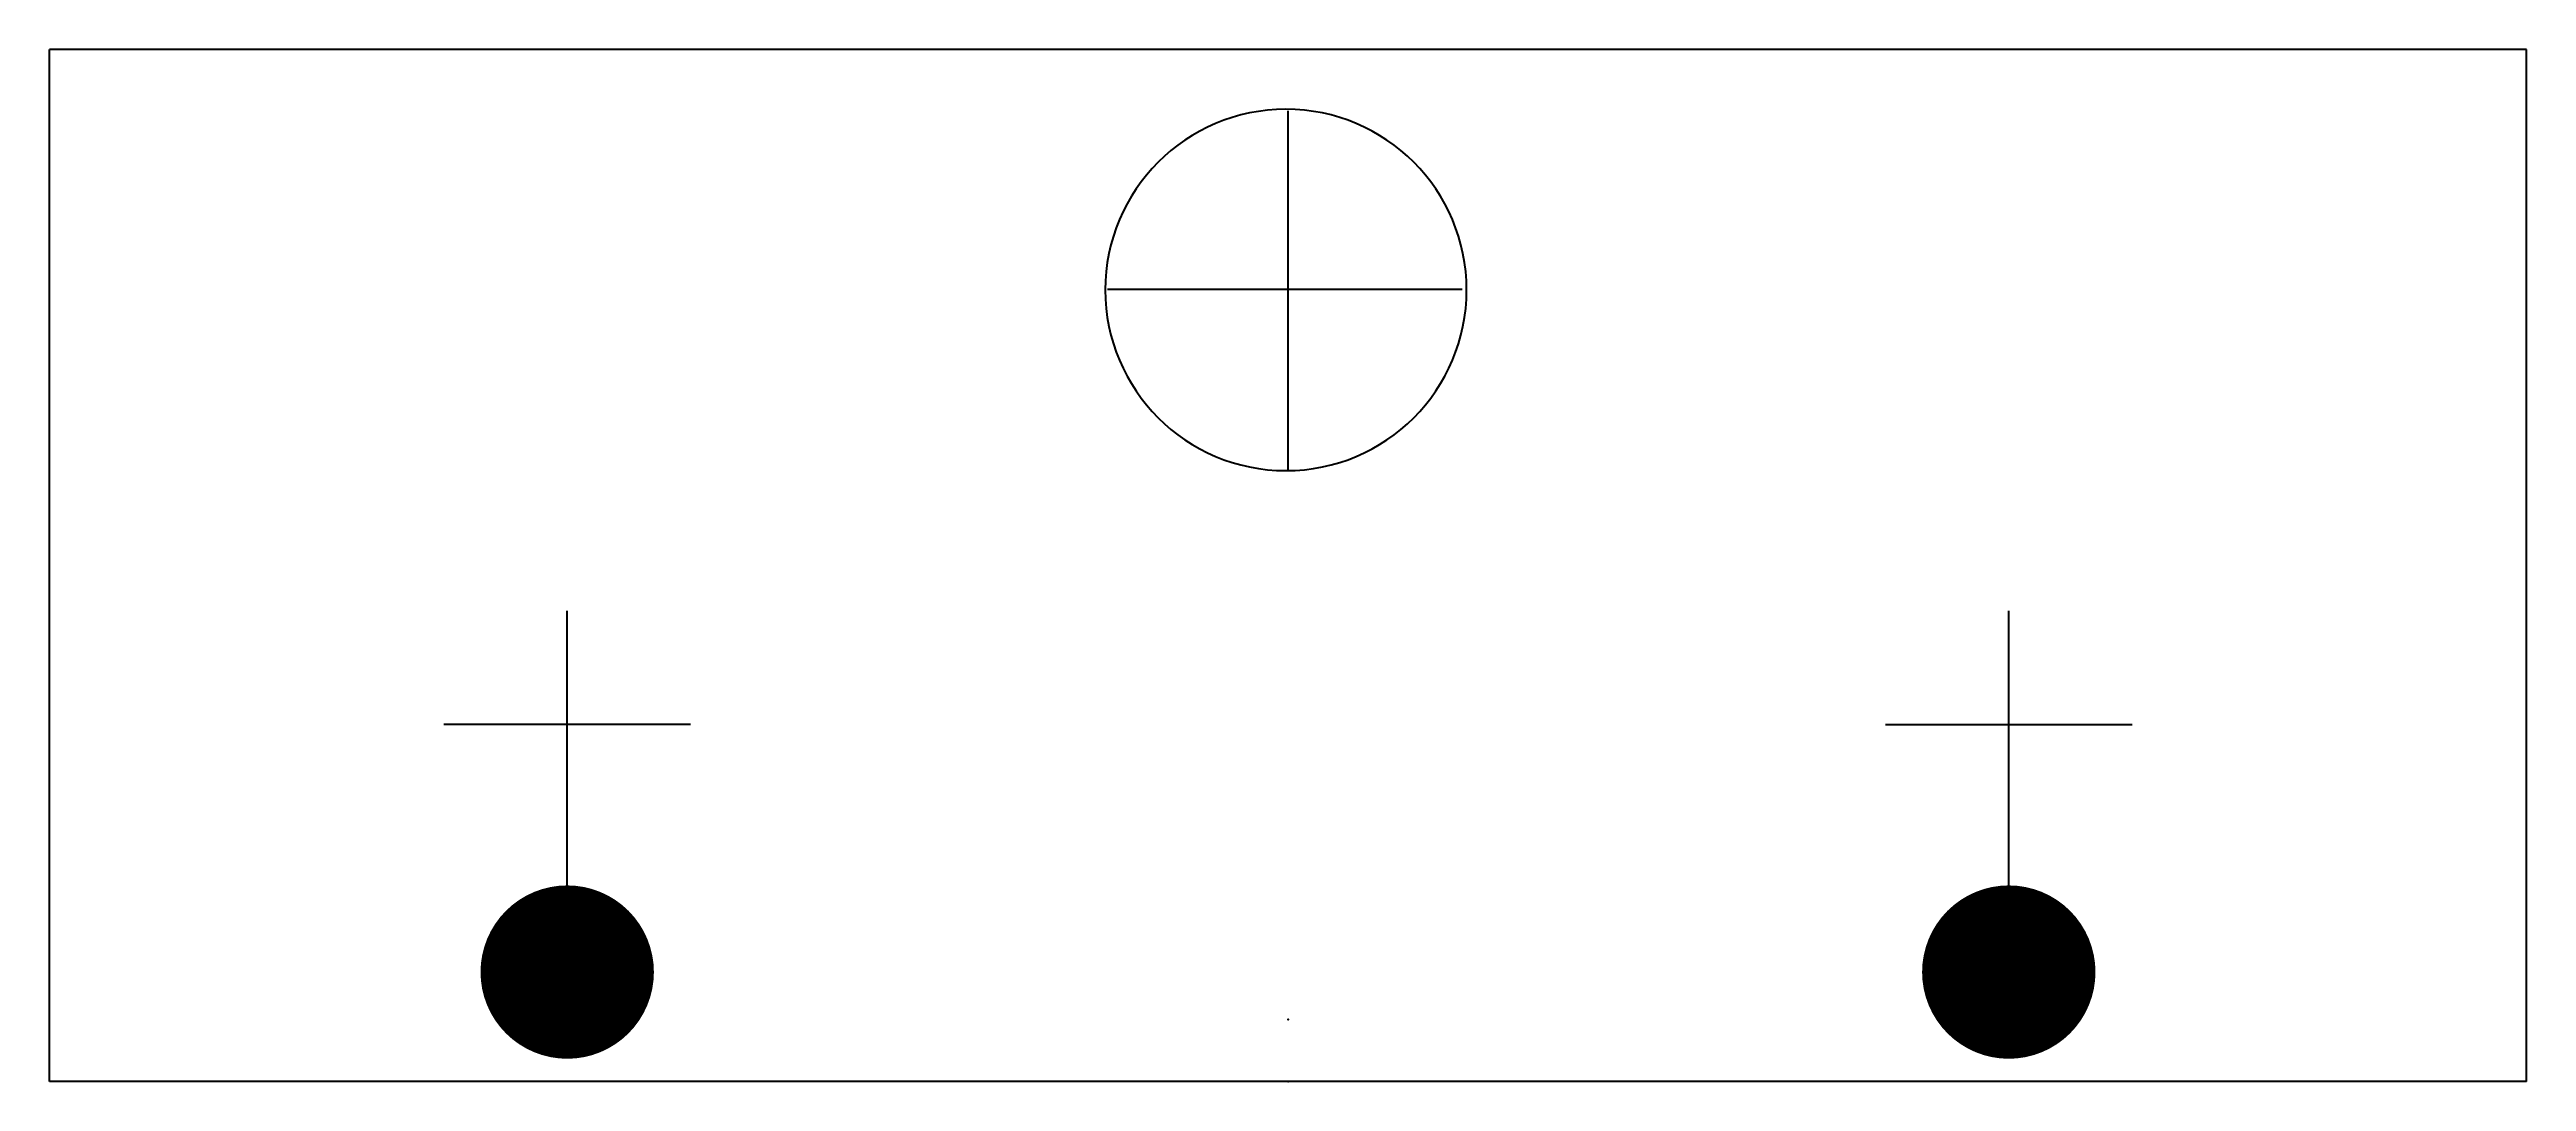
# Model space of a CAD drawing. Extents: x -600 to 600, y 0 to 500.
import ezdxf

# ---------------------------------------------------------------- set-up
doc = ezdxf.new("R2010")
doc.units = 0
doc.header["$LTSCALE"] = 100
doc.header["$MEASUREMENT"] = 0
doc.linetypes.add('CONTINOUS', pattern=[0])
doc.layers.add('TJ(给排水专业S)', color=7, linetype='CONTINUOUS')
doc.styles.get("Standard").update_dxf_attribs({"font": 'txt.shx', "bigfont": 'hc_txt.shx'})

# ---------------------------------------------------------------- blocks, each defined once
blk = doc.blocks.new('A$C18325CD1')
at = {"layer": 'TJ(给排水专业S)', "color": 0, "linetype": 'ByBlock'}
for p, q in [((600, 500), (-600, 500)), ((-600, 0), (-600, 500)), ((600, 0), (600, 500)), ((0, 296.4), (0, 470.3)), ((84.4, 383.7), (-87.4, 383.7)), ((-349.2, 53, 1750), (-349.2, 228, 1750)), ((349.2, 53, 1750), (349.2, 228, 1750)), ((-289.5, 173, 1750), (-409, 173, 1750)), ((289.5, 173, 1750), (409, 173, 1750)), ((600, 0), (-600, 0))]:
    blk.add_line(p, q, dxfattribs=at)
at = {"layer": 'TJ(给排水专业S)', "color": 0, "linetype": 'Continuous'}
blk.add_line((-1, 383.5, 1750), (-1, 383.5, 6300), dxfattribs=at)
at = {"layer": 'TJ(给排水专业S)', "color": 0, "linetype": 'ByBlock', "const_width": 42, "elevation": 1750}
for points in [[(-328.2, 53, -1), (-370.2, 53, -1)], [(328.2, 53, 1), (370.2, 53, 1)]]:
    blk.add_lwpolyline(points, format="xyb", close=True, dxfattribs=at)
at = {"layer": 'TJ(给排水专业S)', "color": 0, "linetype": 'CONTINOUS'}
blk.add_ellipse((-1, 383.5, 1750), major_axis=(-61.9, 61.9), ratio=1, start_param=0.785398, end_param=7.068583, dxfattribs=at)
at = {"layer": 'TJ(给排水专业S)', "color": 0}
for p in [(0, 383.7), (-349.2, 53, -1), (0, 30), (0, 0)]:
    blk.add_point(p, dxfattribs=at)
at = {"layer": 'TJ(给排水专业S)', "color": 0, "width": 0.7}
blk.add_text('浩辰公司', height=0.00175, rotation=180, dxfattribs=at).set_placement((-1, 383.5, 1750))

msp = doc.modelspace()

# ---------------------------------------------------------------- block references
at = {"layer": 'TJ(给排水专业S)', "color": 0, "linetype": 'ByBlock'}
msp.add_blockref('A$C18325CD1', (0, 0), dxfattribs=at)

doc.saveas('drawing.dxf')
